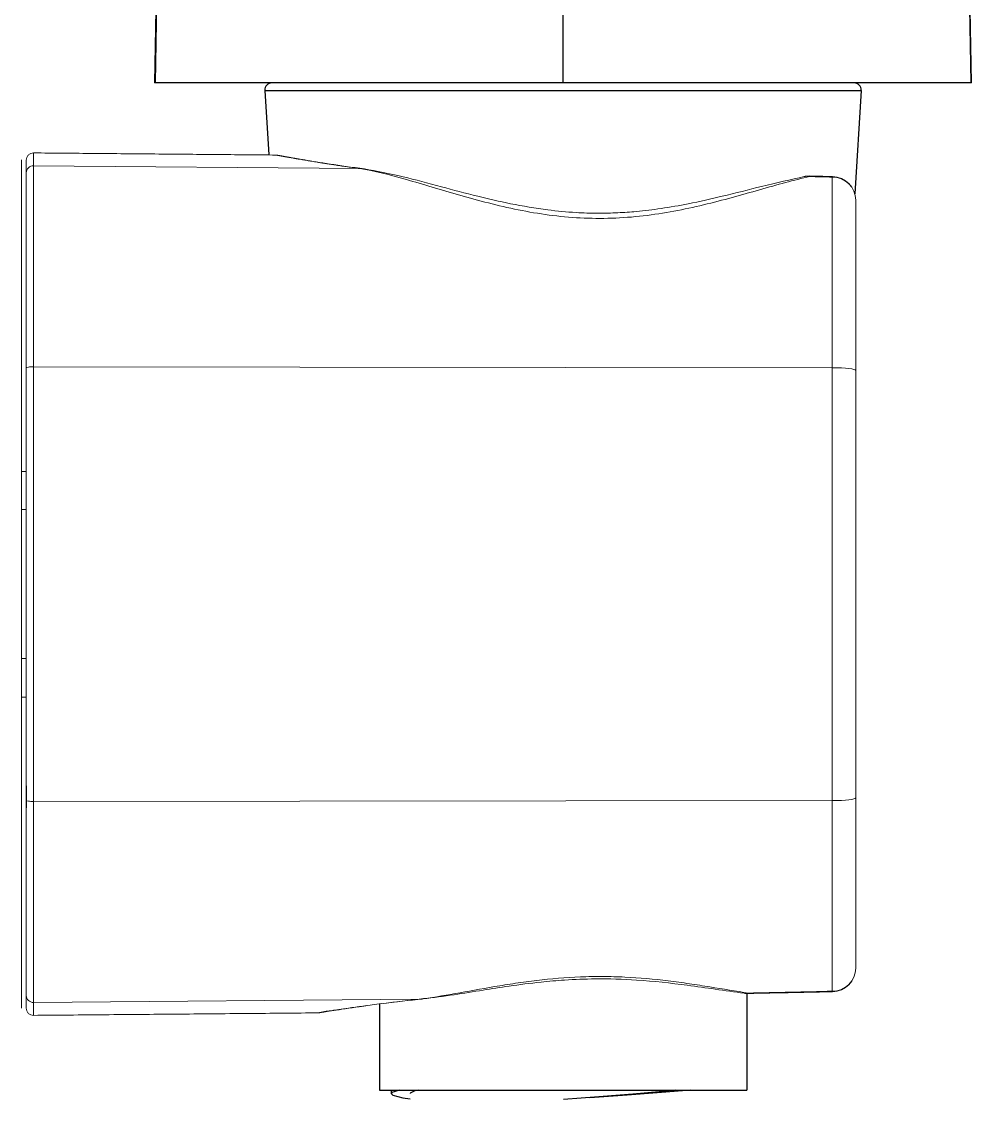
# Model space of a CAD drawing. Extents: x 0 to 3160, y 0 to 2315.
# Drawn here: x 952.65 to 992.73, y 796.24 to 841.72 of the extents above; entities that cross this region are included whole.
import ezdxf

# ---------------------------------------------------------------- set-up
doc = ezdxf.new("R2010")
doc.units = 0
doc.header["$LTSCALE"] = 3
doc.header["$MEASUREMENT"] = 0
doc.layers.get('0').update_dxf_attribs({"linetype": 'CONTINUOUS'})
doc.layers.add('1', color=7, linetype='CONTINUOUS', true_color=0xffffff)
doc.layers.add('DEF_LAYER_ASSEM_MEMBER', color=7, linetype='CONTINUOUS')
doc.layers.add('MEMBER', color=7, linetype='CONTINUOUS')

msp = doc.modelspace()

# ---------------------------------------------------------------- linework, layer by layer
msp.add_line((987.779, 839.135), (963.217, 839.135))
at = {"layer": '1', "color": 7, "linetype": 'Continuous', "lineweight": 18}
for p, q in [((952.649, 835.882), (952.649, 835.34)), ((952.649, 835.34), (952.649, 827.116)), ((952.649, 827.116), (952.649, 808.847)), ((952.849, 822.732), (952.649, 822.732)), ((952.649, 813.217), (952.849, 813.215)), ((952.649, 808.847), (952.649, 800.623)), ((952.649, 800.082), (952.649, 800.623))]:
    msp.add_line(p, q, dxfattribs=at)
at = {"layer": '1', "color": 7, "linetype": 'Continuous', "lineweight": 13}
for p, q in [((966.927, 835.517), (953.151, 835.636)), ((953.151, 827.152), (986.858, 827.117)), ((986.858, 808.847), (953.151, 808.812)), ((969.432, 800.469), (953.151, 800.328))]:
    msp.add_line(p, q, dxfattribs=at)
at = {"layer": '1', "color": 7, "linetype": 'Continuous', "lineweight": 18}
for centre, start, end in [((985.896, 834.206), 88.8004, 101.104), ((986.849, 834.186), 0, 88.8084), ((986.849, 801.777), 271.2128, 0), ((983.309, 801.704), 262.399, 271.1722)]:
    msp.add_arc(centre, 1, start, end, dxfattribs=at)
at = {"layer": '1', "color": 7, "linetype": 'Continuous', "lineweight": 13}
for centre, major_axis, ratio, start_param, end_param in [((953.149, 835.338), (0.3, 0), 0.993003, 1.56207, 3.141593), ((986.849, 834.186), (1, 0), 0.973424, 0, 1.56207), ((953.149, 827.116), (-0.3, 0), 0.118089, 4.703662, 6.283185), ((986.849, 826.999), (-1, 0), 0.118089, 3.141593, 4.703662), ((953.149, 808.848), (-0.3, 0), 0.118089, 0, 1.579523), ((986.849, 808.965), (-1, 0), 0.118089, 1.579523, 3.141593), ((986.849, 801.777), (1, 0), 0.973424, 4.721116, 6.283185), ((953.149, 800.626), (0.3, 0), 0.993003, 3.141593, 4.721116)]:
    msp.add_ellipse(centre, major_axis=major_axis, ratio=ratio, start_param=start_param, end_param=end_param, dxfattribs=at)
at = {"layer": '1', "color": 7, "linetype": 'Continuous', "lineweight": 18}
for centre, major_axis, ratio, start_param, end_param in [((966.918, 834.524), (0.137, 0.991), 0.733084, 6.1948, 6.457688), ((858.538, 817.982), (372.414, 0), 0.008727, 1.314751, 1.315322), ((858.539, 817.982), (372.413, 0), 0.008727, 4.967863, 4.968434), ((969.423, 801.462), (0.107, -0.994), 0.636114, 6.129542, 6.392906)]:
    msp.add_ellipse(centre, major_axis=major_axis, ratio=ratio, start_param=start_param, end_param=end_param, dxfattribs=at)
for points, degree, knots in [([(953.151, 836.179), (953.112, 836.179), (953.055, 836.168), (952.984, 836.132), (952.936, 836.093), (952.897, 836.045), (952.86, 835.975), (952.849, 835.918), (952.849, 835.879)], 3, [0, 0, 0, 0, 0.239337, 0.368284, 0.500001, 0.631718, 0.760665, 1, 1, 1, 1]), ([(967.118, 835.502), (966.572, 835.578), (965.608, 835.717), (964.533, 835.893), (964.062, 835.973), (963.912, 835.998), (963.892, 836.001)], 3, [0, 0, 0, 0, 0.315573, 0.631572, 0.946852, 1, 1, 1, 1]), ([(952.849, 835.338), (952.849, 835.214), (952.849, 834.921), (952.849, 834.231), (952.849, 833.964), (952.849, 833.361), (952.849, 833.025), (952.849, 832.28), (952.849, 831.881), (952.849, 831.034), (952.849, 830.586), (952.849, 829.639), (952.849, 829.15), (952.849, 828.151), (952.849, 827.64), (952.849, 827.116)], 3, [0, 0, 0, 0, 0.25, 0.25, 0.375, 0.375, 0.5, 0.5, 0.625, 0.625, 0.75, 0.75, 0.875, 0.875, 1, 1, 1, 1]), ([(985.679, 835.182), (985.113, 835.057), (984.012, 834.807), (982.339, 834.369), (980.902, 834.046), (979.681, 833.831), (978.685, 833.709), (977.793, 833.646), (976.944, 833.628), (975.953, 833.659), (974.711, 833.778), (973.315, 834.016), (971.809, 834.364), (970.276, 834.772), (968.644, 835.22), (967.625, 835.42), (967.118, 835.502)], 3, [0, 0, 0, 0, 0.110981, 0.203311, 0.27777, 0.334724, 0.385583, 0.422614, 0.462915, 0.506751, 0.563913, 0.641175, 0.712332, 0.795867, 0.891329, 1, 1, 1, 1]), ([(987.849, 826.999), (987.849, 827.427), (987.849, 827.848), (987.849, 828.675), (987.849, 829.082), (987.849, 829.859), (987.849, 830.232), (987.849, 830.947), (987.849, 831.292), (987.849, 831.929), (987.849, 832.223), (987.849, 832.629), (987.849, 832.758), (987.849, 833.005), (987.849, 833.122), (987.849, 833.67), (987.849, 833.989), (987.849, 834.186)], 3, [0, 0, 0, 0, 0.125, 0.125, 0.25, 0.25, 0.375, 0.375, 0.5, 0.5, 0.625, 0.625, 0.6875, 0.6875, 0.75, 0.75, 1, 1, 1, 1]), ([(952.849, 825.677), (952.849, 825.689), (952.849, 825.712), (952.849, 825.746), (952.849, 825.781), (952.849, 825.816), (952.849, 825.851), (952.849, 825.886), (952.849, 825.92), (952.849, 825.955), (952.849, 825.99), (952.849, 826.025), (952.849, 826.059), (952.849, 826.094), (952.849, 826.129), (952.849, 826.163), (952.849, 826.198), (952.849, 826.232), (952.849, 826.267), (952.849, 826.301), (952.849, 826.336), (952.849, 826.37), (952.849, 826.405), (952.849, 826.439), (952.849, 826.473), (952.849, 826.507), (952.849, 826.542), (952.849, 826.576), (952.849, 826.61), (952.849, 826.644), (952.849, 826.678), (952.849, 826.711), (952.849, 826.745), (952.849, 826.779), (952.849, 826.813), (952.849, 826.846), (952.849, 826.88), (952.849, 826.913), (952.849, 826.946), (952.849, 826.979), (952.849, 827.013), (952.849, 827.046), (952.849, 827.078), (952.849, 827.111), (952.849, 827.144), (952.849, 827.177), (952.849, 827.209), (952.849, 827.242), (952.849, 827.274), (952.849, 827.306), (952.849, 827.338), (952.849, 827.37), (952.849, 827.402), (952.849, 827.433), (952.849, 827.465), (952.849, 827.496), (952.849, 827.528), (952.849, 827.559), (952.849, 827.59), (952.849, 827.621), (952.849, 827.652), (952.849, 827.682), (952.849, 827.713), (952.849, 827.743), (952.849, 827.773), (952.849, 827.803), (952.849, 827.833), (952.849, 827.863), (952.849, 827.893), (952.849, 827.922), (952.849, 827.951), (952.849, 827.98), (952.849, 828.009), (952.849, 828.038), (952.849, 828.067), (952.849, 828.095), (952.849, 828.114), (952.849, 828.123)], 3, [0, 0, 0, 0, 0.013184, 0.026379, 0.039587, 0.052806, 0.066035, 0.079276, 0.092527, 0.105788, 0.119059, 0.132339, 0.145629, 0.158927, 0.172234, 0.185549, 0.198872, 0.212202, 0.22554, 0.238884, 0.252235, 0.265592, 0.278955, 0.292324, 0.305698, 0.319077, 0.33246, 0.345848, 0.359239, 0.372634, 0.386033, 0.399434, 0.412837, 0.426243, 0.439651, 0.45306, 0.466471, 0.479882, 0.493294, 0.506706, 0.520118, 0.533529, 0.546939, 0.560349, 0.573756, 0.587162, 0.600566, 0.613967, 0.627365, 0.64076, 0.654152, 0.66754, 0.680923, 0.694302, 0.707676, 0.721044, 0.734408, 0.747765, 0.761116, 0.77446, 0.787798, 0.801128, 0.814451, 0.827766, 0.841073, 0.854371, 0.867661, 0.880941, 0.894212, 0.907473, 0.920724, 0.933965, 0.947194, 0.960413, 0.97362, 0.986816, 1, 1, 1, 1]), ([(952.849, 808.848), (952.849, 813.397), (952.849, 817.978), (952.849, 822.563), (952.849, 827.116)], 2, [0, 0, 0, 0.5, 0.5, 1, 1, 1]), ([(987.849, 826.999), (987.849, 822.505), (987.849, 817.979), (987.849, 813.456), (987.849, 808.965)], 2, [0, 0, 0, 0.5, 0.5, 1, 1, 1]), ([(952.849, 808.848), (952.849, 807.801), (952.849, 806.803), (952.849, 805.381), (952.849, 804.932), (952.849, 804.085), (952.849, 803.686), (952.849, 802.941), (952.849, 802.604), (952.849, 802.001), (952.849, 801.734), (952.849, 801.275), (952.849, 801.086), (952.849, 800.793), (952.849, 800.688), (952.849, 800.626)], 3, [0, 0, 0, 0, 0.25, 0.25, 0.375, 0.375, 0.5, 0.5, 0.625, 0.625, 0.75, 0.75, 0.875, 0.875, 1, 1, 1, 1]), ([(987.849, 801.777), (987.849, 801.876), (987.849, 802.006), (987.849, 802.328), (987.849, 802.521), (987.849, 802.958), (987.849, 803.203), (987.849, 803.745), (987.849, 804.046), (987.849, 804.684), (987.849, 805.022), (987.849, 805.558), (987.849, 805.741), (987.849, 806.117), (987.849, 806.311), (987.849, 807.289), (987.849, 808.109), (987.849, 808.965)], 3, [0, 0, 0, 0, 0.125, 0.125, 0.25, 0.25, 0.375, 0.375, 0.5, 0.5, 0.625, 0.625, 0.6875, 0.6875, 0.75, 0.75, 1, 1, 1, 1]), ([(969.599, 800.481), (970.014, 800.53), (970.823, 800.636), (972.052, 800.841), (973.278, 801.032), (974.436, 801.182), (975.654, 801.288), (977.006, 801.342), (978.768, 801.289), (980.473, 801.101), (981.972, 800.882), (982.747, 800.776), (983.14, 800.721)], 3, [0, 0, 0, 0, 0.11203, 0.207939, 0.289711, 0.385494, 0.454337, 0.542179, 0.660943, 0.81231, 0.901431, 1, 1, 1, 1]), ([(952.849, 800.626), (952.849, 800.265), (952.849, 800.084), (952.849, 800.085), (952.849, 800.085), (952.849, 800.085)], 3, [0, 0, 0, 0, 0.999855, 0.999855, 1, 1, 1, 1]), ([(965.569, 799.967), (965.572, 799.965), (965.739, 799.986), (966.387, 800.082), (966.99, 800.166), (967.225, 800.197)], 3, [0, 0, 0, 0, 0.377566, 0.781238, 1, 1, 1, 1]), ([(952.849, 800.085), (952.849, 800.045), (952.86, 799.989), (952.897, 799.918), (952.936, 799.87), (952.984, 799.831), (953.055, 799.795), (953.112, 799.785), (953.151, 799.785)], 3, [0, 0, 0, 0, 0.239336, 0.368283, 0.5, 0.631717, 0.760664, 1, 1, 1, 1])]:
    msp.add_open_spline(points, degree=degree, knots=knots, dxfattribs=at)
for points, degree in [([(963.401, 836.09), (953.151, 836.179)], 1), ([(963.755, 836.021), (963.4, 836.09)], 1), ([(952.849, 835.879), (952.849, 835.878), (952.849, 835.698), (952.849, 835.338)], 3), ([(986.869, 835.183), (985.921, 835.203)], 1), ([(983.334, 800.709), (986.874, 800.781)], 1), ([(967.941, 800.29), (968.428, 800.35), (968.979, 800.413), (969.599, 800.481)], 3), ([(953.151, 799.785), (965.194, 799.89)], 1), ([(965.193, 799.89), (965.569, 799.967)], 1)]:
    msp.add_open_spline(points, degree=degree, dxfattribs=at)
at = {"layer": '1', "color": 7, "linetype": 'Continuous', "lineweight": 13}
for points, knots in [([(953.151, 836.179), (953.151, 836.179), (953.151, 836.179), (953.151, 836.179), (953.151, 835.997), (953.151, 835.636)], [0, 0, 0, 0, 0.000258, 0.000258, 1, 1, 1, 1]), ([(953.151, 835.636), (953.151, 835.518), (953.151, 835.235), (953.151, 834.536), (953.151, 834.258), (953.151, 833.618), (953.151, 833.256), (953.151, 832.464), (953.151, 832.034), (953.151, 831.124), (953.151, 830.645), (953.151, 829.172), (953.151, 828.143), (953.151, 827.152)], [0, 0, 0, 0, 0.25, 0.25, 0.375, 0.375, 0.5, 0.5, 0.625, 0.625, 0.75, 0.75, 1, 1, 1, 1]), ([(966.927, 835.517), (967.534, 835.424), (968.189, 835.256), (969.243, 834.957), (969.606, 834.849), (970.357, 834.625), (970.746, 834.509), (971.931, 834.169), (972.751, 833.951), (974.037, 833.691), (974.473, 833.617), (975.346, 833.501), (975.784, 833.46), (976.665, 833.414), (977.108, 833.41), (977.997, 833.44), (978.447, 833.474), (979.761, 833.627), (980.607, 833.792), (981.839, 834.087), (982.245, 834.193), (983.037, 834.409), (983.421, 834.518), (984.541, 834.836), (985.244, 835.035), (985.905, 835.181)], [0, 0, 0, 0, 0.125, 0.125, 0.1875, 0.1875, 0.25, 0.25, 0.375, 0.375, 0.4375, 0.4375, 0.5, 0.5, 0.5625, 0.5625, 0.625, 0.625, 0.75, 0.75, 0.8125, 0.8125, 0.875, 0.875, 1, 1, 1, 1]), ([(986.858, 835.16), (986.86, 835.168), (986.862, 835.175), (986.866, 835.184), (986.868, 835.186), (986.87, 835.186)], [0, 0, 0, 0, 0.5, 0.5, 1, 1, 1, 1]), ([(986.858, 827.117), (986.858, 828.078), (986.858, 829.076), (986.858, 830.505), (986.858, 830.969), (986.858, 831.851), (986.858, 832.268), (986.858, 833.036), (986.858, 833.387), (986.858, 834.008), (986.858, 834.277), (986.858, 834.794), (986.858, 835.011), (986.858, 835.159)], [0, 0, 0, 0, 0.274507, 0.274507, 0.41176, 0.41176, 0.549014, 0.549014, 0.686267, 0.686267, 0.823521, 0.823521, 1, 1, 1, 1]), ([(953.151, 827.152), (953.151, 824.116), (953.151, 821.049), (953.151, 814.915), (953.151, 811.847), (953.151, 808.812)], [0, 0, 0, 0, 0.5, 0.5, 1, 1, 1, 1]), ([(986.858, 808.847), (986.858, 811.871), (986.858, 814.926), (986.858, 821.038), (986.858, 824.093), (986.858, 827.117)], [0, 0, 0, 0, 0.5, 0.5, 1, 1, 1, 1]), ([(953.151, 808.812), (953.151, 807.821), (953.151, 806.791), (953.151, 805.318), (953.151, 804.84), (953.151, 803.93), (953.151, 803.5), (953.151, 802.707), (953.151, 802.346), (953.151, 801.706), (953.151, 801.428), (953.151, 800.729), (953.151, 800.446), (953.151, 800.328)], [0, 0, 0, 0, 0.25, 0.25, 0.375, 0.375, 0.5, 0.5, 0.625, 0.625, 0.75, 0.75, 1, 1, 1, 1]), ([(986.858, 800.805), (986.858, 800.953), (986.858, 801.17), (986.858, 801.687), (986.858, 801.956), (986.858, 802.577), (986.858, 802.927), (986.858, 803.696), (986.858, 804.113), (986.858, 804.995), (986.858, 805.459), (986.858, 806.887), (986.858, 807.886), (986.858, 808.847)], [0, 0, 0, 0, 0.176479, 0.176479, 0.313733, 0.313733, 0.450986, 0.450986, 0.58824, 0.58824, 0.725493, 0.725493, 1, 1, 1, 1]), ([(983.318, 800.726), (982.797, 800.804), (982.255, 800.896), (981.409, 801.032), (981.122, 801.077), (980.536, 801.163), (980.237, 801.204), (979.337, 801.314), (978.728, 801.37), (977.799, 801.415), (977.486, 801.423), (976.856, 801.426), (976.541, 801.42), (975.606, 801.383), (974.993, 801.331), (974.087, 801.223), (973.787, 801.182), (973.193, 801.094), (972.897, 801.046), (972.032, 800.899), (971.481, 800.796), (970.423, 800.61), (969.916, 800.527), (969.432, 800.469)], [0, 0, 0, 0, 0.125, 0.125, 0.1875, 0.1875, 0.25, 0.25, 0.375, 0.375, 0.4375, 0.4375, 0.5, 0.5, 0.625, 0.625, 0.6875, 0.6875, 0.75, 0.75, 0.875, 0.875, 1, 1, 1, 1]), ([(983.334, 800.708), (983.332, 800.705), (983.327, 800.702), (983.322, 800.716), (983.318, 800.726)], [0, 0, 0, 0, 0.300153, 1, 1, 1, 1]), ([(953.151, 800.328), (953.151, 800.283), (953.151, 800.24), (953.151, 800.161), (953.151, 800.125), (953.151, 800.023), (953.151, 799.966), (953.151, 799.83), (953.151, 799.785), (953.151, 799.785), (953.151, 799.785), (953.151, 799.785)], [0, 0, 0, 0, 0.124968, 0.124968, 0.249937, 0.249937, 0.499874, 0.499874, 0.999748, 0.999748, 1, 1, 1, 1]), ([(969.432, 800.469), (968.764, 800.396), (968.164, 800.322), (967.381, 800.219), (967.139, 800.185), (966.692, 800.122), (966.486, 800.092), (965.937, 800.009), (965.661, 799.965), (965.381, 799.92), (965.31, 799.909), (965.216, 799.893), (965.193, 799.89), (965.193, 799.89)], [0, 0, 0, 0, 0.250194, 0.250194, 0.37529, 0.37529, 0.500387, 0.500387, 0.750581, 0.750581, 0.875678, 0.875678, 1, 1, 1, 1])]:
    msp.add_open_spline(points, degree=3, knots=knots, dxfattribs=at)
msp.add_rational_spline([(963.4, 836.09), (963.4, 836.09), (963.4, 836.09), (963.401, 836.09), (963.421, 836.086), (963.499, 836.072), (963.557, 836.061), (963.787, 836.019), (964.015, 835.978), (964.47, 835.899), (964.64, 835.87), (965.011, 835.808), (965.213, 835.775), (965.865, 835.671), (966.363, 835.595), (966.927, 835.517)], [1.00000000028, 1.00000000028, 1.00000000028, 1.00000000028, 1.00000000028, 1.00000000028, 1.00000000028, 1.00000000028, 1.00000000028, 1.00000000029, 1.00000000029, 1.00000000029, 1.00000000029, 1.0000000003, 1.0000000003, 1.00000000031], degree=3, knots=[0, 0, 0, 0, 0.001069, 0.001069, 0.125935, 0.125935, 0.250802, 0.250802, 0.500535, 0.500535, 0.625401, 0.625401, 0.750267, 0.750267, 1, 1, 1, 1], dxfattribs=at)
for points, weights in [([(985.905, 835.181), (985.789, 835.21), (985.679, 835.182)], [1, 0.92854249293, 0.887447682745]), ([(983.139, 800.721), (983.226, 800.698), (983.318, 800.726)], [0.882397717904, 0.927200461362, 1])]:
    msp.add_rational_spline(points, weights, degree=2, dxfattribs=at)
for points in [[(985.905, 835.181), (985.91, 835.189), (985.916, 835.198), (985.921, 835.194)], [(985.905, 835.181), (986.222, 835.174), (986.54, 835.167), (986.858, 835.16)], [(983.318, 800.726), (984.498, 800.752), (985.678, 800.778), (986.858, 800.805)], [(986.87, 800.781), (986.866, 800.779), (986.862, 800.788), (986.858, 800.804)]]:
    msp.add_open_spline(points, degree=3, dxfattribs=at)
at = {"layer": '1', "color": 7, "linetype": 'Continuous', "lineweight": 18}
msp.add_rational_spline([(952.849, 807.84), (952.851, 808.562), (952.851, 809.397), (952.849, 810.287)], [1.01742247546, 0.993952269962, 0.99419499266, 1.01815064356], degree=3, dxfattribs=at)
at = {"layer": 'DEF_LAYER_ASSEM_MEMBER', "color": 7, "linetype": 'Continuous'}
for p, q in [((962.918, 838.817), (963.084, 836.093)), ((988.079, 838.817), (987.812, 834.449)), ((983.248, 800.736), (983.248, 796.635)), ((967.748, 800.267), (967.748, 796.635)), ((967.749, 796.635), (983.248, 796.635)), ((968.248, 796.635), (968.248, 796.485)), ((968.742, 796.308), (969.048, 796.265))]:
    msp.add_line(p, q, dxfattribs=at)
at = {"layer": 'DEF_LAYER_ASSEM_MEMBER', "color": 9, "linetype": 'Continuous'}
msp.add_line((962.918, 838.817), (988.079, 838.817), dxfattribs=at)
at = {"layer": 'DEF_LAYER_ASSEM_MEMBER', "color": 7, "linetype": 'Continuous'}
for points in [[(968.603, 796.635), (968.275, 796.526), (968.248, 796.485)], [(968.248, 796.485), (968.322, 796.417), (968.742, 796.308)], [(969.391, 796.635), (969.276, 796.613), (969.051, 796.499), (969.048, 796.485)], [(980.258, 796.635), (979.709, 796.575), (978.443, 796.462), (977.013, 796.348), (975.52, 796.237)], [(980.886, 796.635), (979.655, 796.527), (978.21, 796.418), (976.626, 796.31)]]:
    msp.add_lwpolyline(points, dxfattribs=at)
for centre, start, end in [((963.217, 838.835), 89.9999, 183.5), ((987.779, 838.835), 356.5, 90.0001)]:
    msp.add_arc(centre, 0.3, start, end, dxfattribs=at)
at = {"layer": 'MEMBER', "color": 9, "linetype": 'Continuous'}
msp.add_line((975.498, 839.135), (975.498, 962.914), dxfattribs=at)
at = {"layer": 'MEMBER', "color": 7, "linetype": 'Continuous'}
msp.add_line((992.732, 839.135), (958.265, 839.135), dxfattribs=at)
for points in [[(961.018, 965.457), (960.767, 954.836), (960.425, 940.978), (960.093, 927.341), (959.777, 913.946), (959.476, 900.78), (959.195, 887.841), (958.934, 875.166), (958.692, 862.78), (958.468, 850.7), (958.265, 839.135)], [(992.732, 839.135), (992.528, 850.713), (992.304, 862.794), (992.062, 875.18), (991.801, 887.855), (991.52, 900.794), (991.219, 913.959), (990.903, 927.353), (990.571, 940.99), (990.229, 954.846), (989.978, 965.457)]]:
    msp.add_lwpolyline(points, dxfattribs=at)
at = {"layer": 'MEMBER', "color": 9, "linetype": 'Continuous'}
for points in [[(990.461, 944.448), (990.528, 941.764), (990.594, 939.095), (990.66, 936.426), (990.726, 933.745), (990.791, 931.059), (990.856, 928.38), (990.922, 925.633), (990.994, 922.634), (991.074, 919.265), (991.16, 915.586), (991.25, 911.749), (991.34, 907.851), (991.432, 903.816), (991.53, 899.444), (991.637, 894.574), (991.755, 889.098), (991.883, 882.945), (992.023, 876.042), (992.176, 868.249), (992.344, 859.393), (992.525, 849.401), (992.701, 839.135)], [(958.295, 839.135), (958.471, 849.372), (958.636, 858.508), (958.79, 866.665), (958.932, 873.965), (959.064, 880.536), (959.186, 886.453), (959.299, 891.766), (959.402, 896.55)]]:
    msp.add_lwpolyline(points, dxfattribs=at)

doc.saveas('drawing.dxf')
